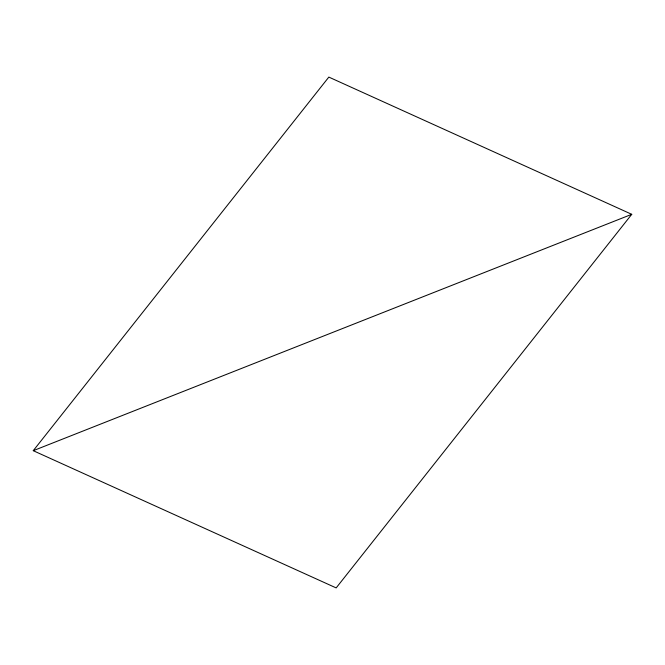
<?xml version="1.0" encoding="UTF-8"?>
<svg xmlns="http://www.w3.org/2000/svg" width="665" height="665" viewBox="0 0 665 665"><rect width="100%" height="100%" fill="white"/><g stroke="black" fill="none" stroke-linecap="round" stroke-linejoin="round"><path stroke-width="1" d="M33.25 450.687L328.834 77.09L631.75 214.313L336.166 587.91L33.25 450.687L631.75 214.313"/></g></svg>
